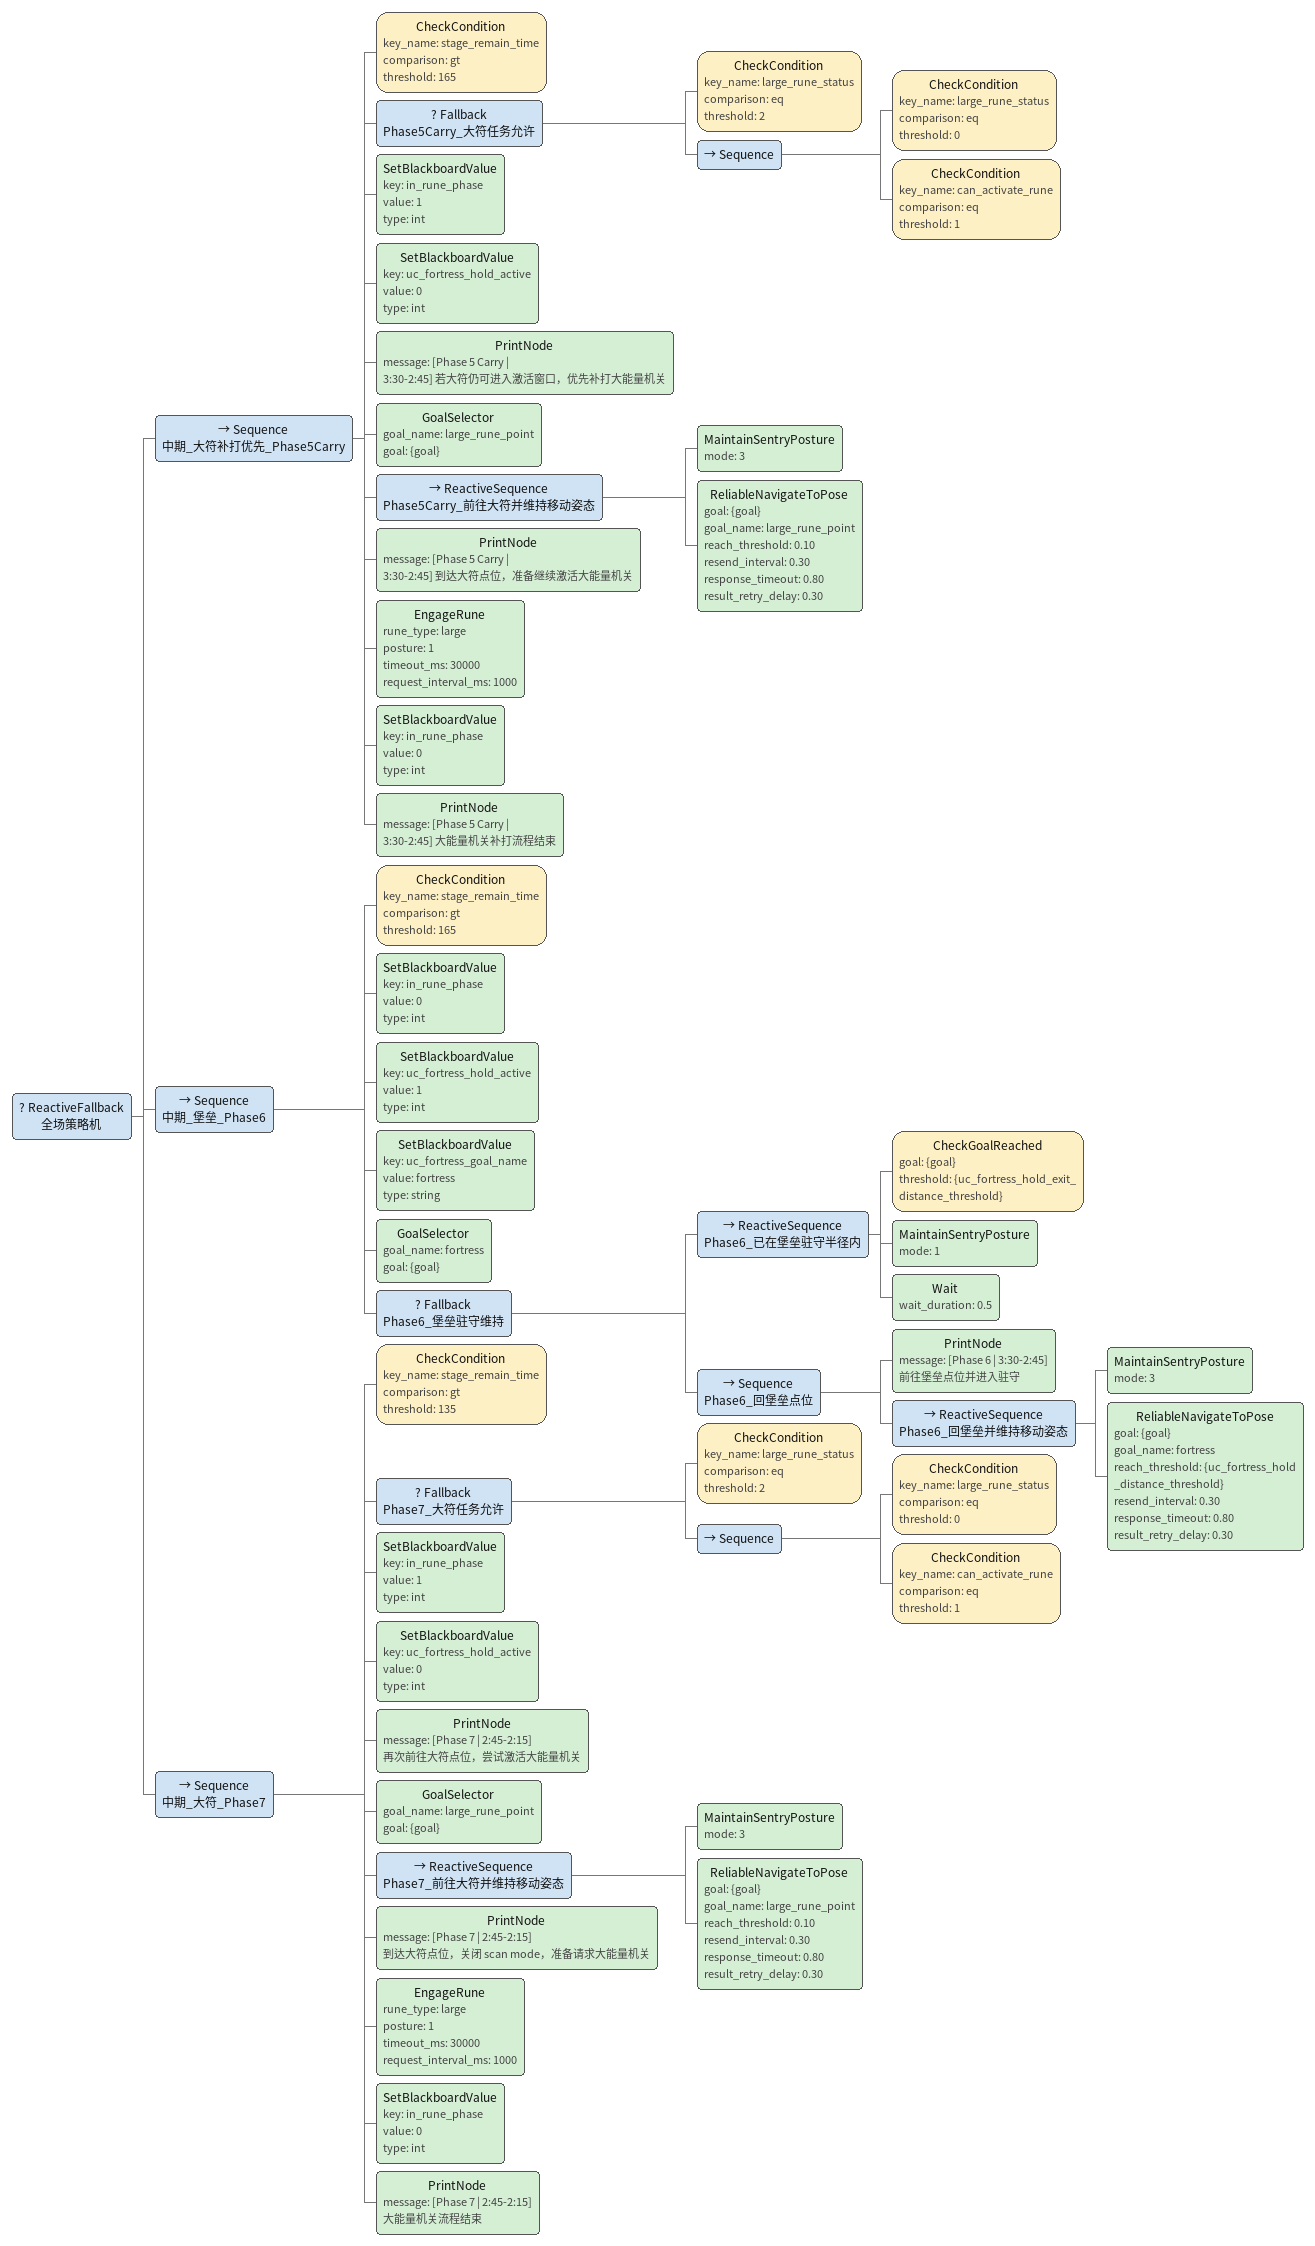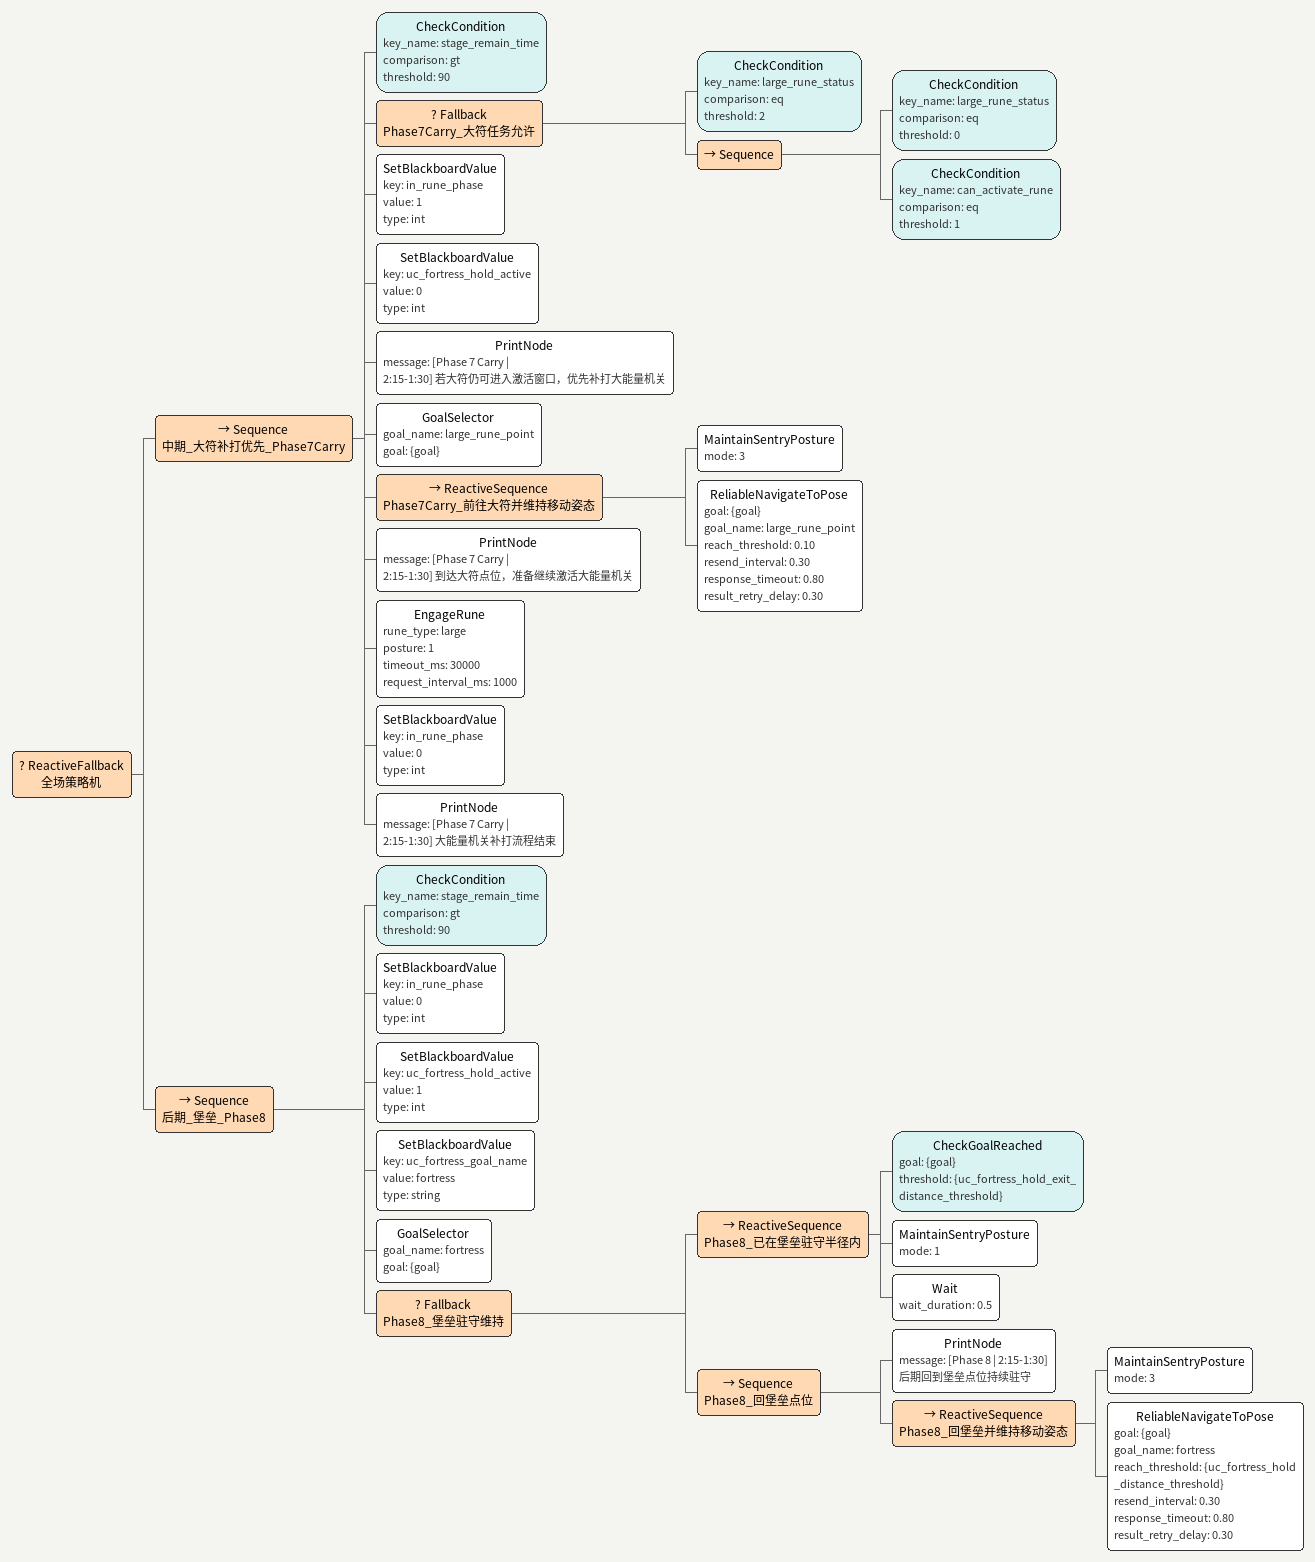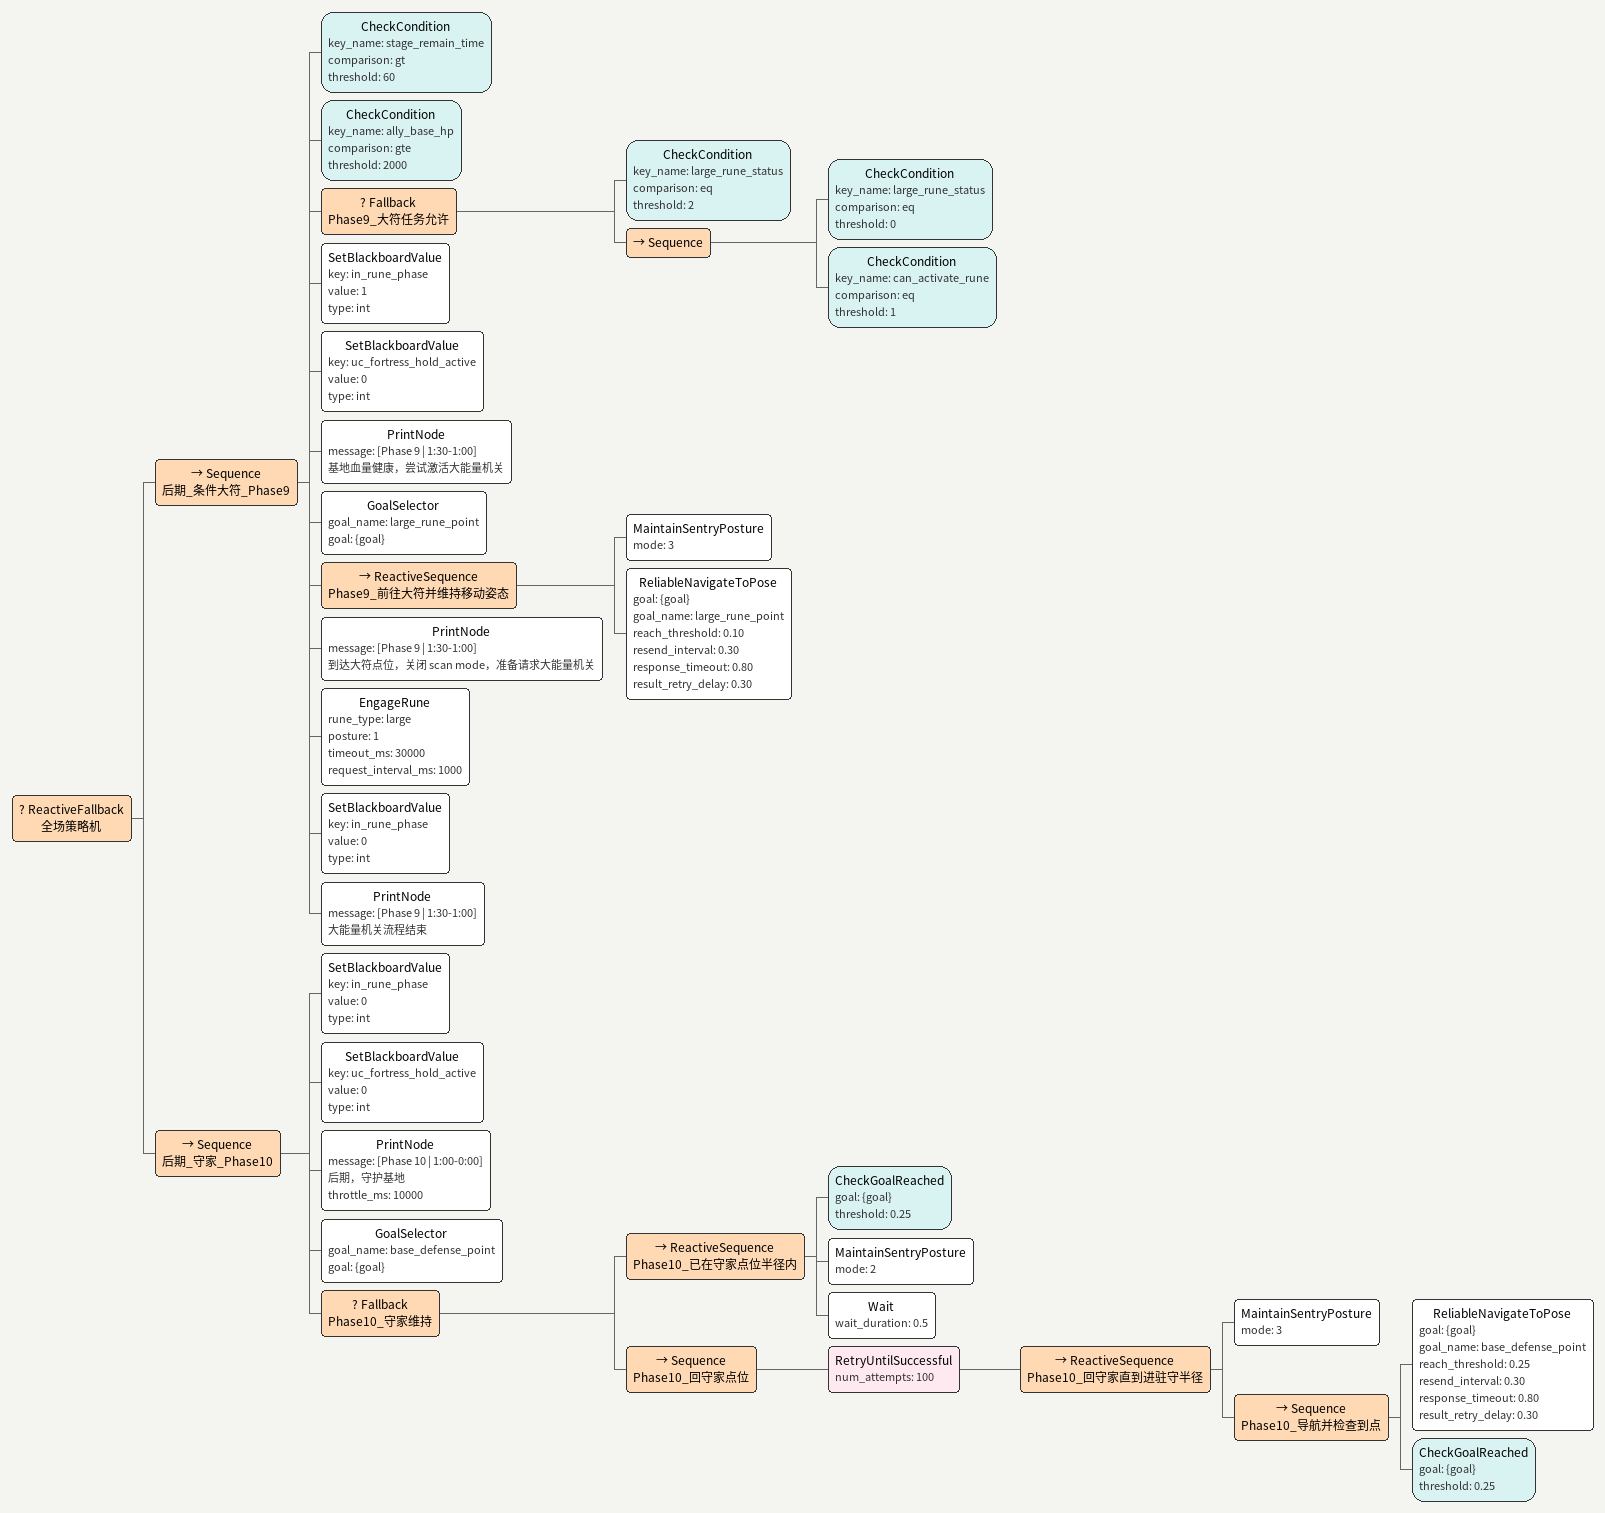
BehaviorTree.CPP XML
<ReactiveFallback name="全场策略机">
  <Sequence name="中期_大符补打优先_Phase5Carry">
    <CheckCondition key_name="stage_remain_time" comparison="gt" threshold="165"/>
    <Fallback name="Phase5Carry_大符任务允许">
      <CheckCondition key_name="large_rune_status" comparison="eq" threshold="2"/>
      <Sequence>
        <CheckCondition key_name="large_rune_status" comparison="eq" threshold="0"/>
        <CheckCondition key_name="can_activate_rune" comparison="eq" threshold="1"/>
      </Sequence>
    </Fallback>
    <SetBlackboardValue key="in_rune_phase" value="1" type="int"/>
    <SetBlackboardValue key="uc_fortress_hold_active" value="0" type="int"/>
    <PrintNode message="[Phase 5 Carry | 3:30-2:45] 若大符仍可进入激活窗口，优先补打大能量机关"/>
    <GoalSelector goal_name="large_rune_point" goal="{goal}"/>
    <ReactiveSequence name="Phase5Carry_前往大符并维持移动姿态">
      <MaintainSentryPosture mode="3"/>
      <ReliableNavigateToPose goal="{goal}" goal_name="large_rune_point" reach_threshold="0.10" resend_interval="0.30" response_timeout="0.80" result_retry_delay="0.30"/>
    </ReactiveSequence>
    <PrintNode message="[Phase 5 Carry | 3:30-2:45] 到达大符点位，准备继续激活大能量机关"/>
    <EngageRune rune_type="large" posture="1" timeout_ms="30000" request_interval_ms="1000"/>
    <SetBlackboardValue key="in_rune_phase" value="0" type="int"/>
    <PrintNode message="[Phase 5 Carry | 3:30-2:45] 大能量机关补打流程结束"/>
  </Sequence>
  <Sequence name="中期_堡垒_Phase6">
    <CheckCondition key_name="stage_remain_time" comparison="gt" threshold="165"/>
    <SetBlackboardValue key="in_rune_phase" value="0" type="int"/>
    <SetBlackboardValue key="uc_fortress_hold_active" value="1" type="int"/>
    <SetBlackboardValue key="uc_fortress_goal_name" value="fortress" type="string"/>
    <GoalSelector goal_name="fortress" goal="{goal}"/>
    <Fallback name="Phase6_堡垒驻守维持">
      <ReactiveSequence name="Phase6_已在堡垒驻守半径内">
        <CheckGoalReached goal="{goal}" threshold="{uc_fortress_hold_exit_distance_threshold}"/>
        <MaintainSentryPosture mode="1"/>
        <Wait wait_duration="0.5"/>
      </ReactiveSequence>
      <Sequence name="Phase6_回堡垒点位">
        <PrintNode message="[Phase 6 | 3:30-2:45] 前往堡垒点位并进入驻守"/>
        <ReactiveSequence name="Phase6_回堡垒并维持移动姿态">
          <MaintainSentryPosture mode="3"/>
          <ReliableNavigateToPose goal="{goal}" goal_name="fortress" reach_threshold="{uc_fortress_hold_distance_threshold}" resend_interval="0.30" response_timeout="0.80" result_retry_delay="0.30"/>
        </ReactiveSequence>
      </Sequence>
    </Fallback>
  </Sequence>
  <Sequence name="中期_大符_Phase7">
    <CheckCondition key_name="stage_remain_time" comparison="gt" threshold="135"/>
    <Fallback name="Phase7_大符任务允许">
      <CheckCondition key_name="large_rune_status" comparison="eq" threshold="2"/>
      <Sequence>
        <CheckCondition key_name="large_rune_status" comparison="eq" threshold="0"/>
        <CheckCondition key_name="can_activate_rune" comparison="eq" threshold="1"/>
      </Sequence>
    </Fallback>
    <SetBlackboardValue key="in_rune_phase" value="1" type="int"/>
    <SetBlackboardValue key="uc_fortress_hold_active" value="0" type="int"/>
    <PrintNode message="[Phase 7 | 2:45-2:15] 再次前往大符点位，尝试激活大能量机关"/>
    <GoalSelector goal_name="large_rune_point" goal="{goal}"/>
    <ReactiveSequence name="Phase7_前往大符并维持移动姿态">
      <MaintainSentryPosture mode="3"/>
      <ReliableNavigateToPose goal="{goal}" goal_name="large_rune_point" reach_threshold="0.10" resend_interval="0.30" response_timeout="0.80" result_retry_delay="0.30"/>
    </ReactiveSequence>
    <PrintNode message="[Phase 7 | 2:45-2:15] 到达大符点位，关闭 scan mode，准备请求大能量机关"/>
    <EngageRune rune_type="large" posture="1" timeout_ms="30000" request_interval_ms="1000"/>
    <SetBlackboardValue key="in_rune_phase" value="0" type="int"/>
    <PrintNode message="[Phase 7 | 2:45-2:15] 大能量机关流程结束"/>
  </Sequence>
</ReactiveFallback>

<ReactiveFallback name="全场策略机">
  <Sequence name="中期_大符补打优先_Phase7Carry">
    <CheckCondition key_name="stage_remain_time" comparison="gt" threshold="90"/>
    <Fallback name="Phase7Carry_大符任务允许">
      <CheckCondition key_name="large_rune_status" comparison="eq" threshold="2"/>
      <Sequence>
        <CheckCondition key_name="large_rune_status" comparison="eq" threshold="0"/>
        <CheckCondition key_name="can_activate_rune" comparison="eq" threshold="1"/>
      </Sequence>
    </Fallback>
    <SetBlackboardValue key="in_rune_phase" value="1" type="int"/>
    <SetBlackboardValue key="uc_fortress_hold_active" value="0" type="int"/>
    <PrintNode message="[Phase 7 Carry | 2:15-1:30] 若大符仍可进入激活窗口，优先补打大能量机关"/>
    <GoalSelector goal_name="large_rune_point" goal="{goal}"/>
    <ReactiveSequence name="Phase7Carry_前往大符并维持移动姿态">
      <MaintainSentryPosture mode="3"/>
      <ReliableNavigateToPose goal="{goal}" goal_name="large_rune_point" reach_threshold="0.10" resend_interval="0.30" response_timeout="0.80" result_retry_delay="0.30"/>
    </ReactiveSequence>
    <PrintNode message="[Phase 7 Carry | 2:15-1:30] 到达大符点位，准备继续激活大能量机关"/>
    <EngageRune rune_type="large" posture="1" timeout_ms="30000" request_interval_ms="1000"/>
    <SetBlackboardValue key="in_rune_phase" value="0" type="int"/>
    <PrintNode message="[Phase 7 Carry | 2:15-1:30] 大能量机关补打流程结束"/>
  </Sequence>
  <Sequence name="后期_堡垒_Phase8">
    <CheckCondition key_name="stage_remain_time" comparison="gt" threshold="90"/>
    <SetBlackboardValue key="in_rune_phase" value="0" type="int"/>
    <SetBlackboardValue key="uc_fortress_hold_active" value="1" type="int"/>
    <SetBlackboardValue key="uc_fortress_goal_name" value="fortress" type="string"/>
    <GoalSelector goal_name="fortress" goal="{goal}"/>
    <Fallback name="Phase8_堡垒驻守维持">
      <ReactiveSequence name="Phase8_已在堡垒驻守半径内">
        <CheckGoalReached goal="{goal}" threshold="{uc_fortress_hold_exit_distance_threshold}"/>
        <MaintainSentryPosture mode="1"/>
        <Wait wait_duration="0.5"/>
      </ReactiveSequence>
      <Sequence name="Phase8_回堡垒点位">
        <PrintNode message="[Phase 8 | 2:15-1:30] 后期回到堡垒点位持续驻守"/>
        <ReactiveSequence name="Phase8_回堡垒并维持移动姿态">
          <MaintainSentryPosture mode="3"/>
          <ReliableNavigateToPose goal="{goal}" goal_name="fortress" reach_threshold="{uc_fortress_hold_distance_threshold}" resend_interval="0.30" response_timeout="0.80" result_retry_delay="0.30"/>
        </ReactiveSequence>
      </Sequence>
    </Fallback>
  </Sequence>
</ReactiveFallback>

<ReactiveFallback name="全场策略机">
  <Sequence name="后期_条件大符_Phase9">
    <CheckCondition key_name="stage_remain_time" comparison="gt" threshold="60"/>
    <CheckCondition key_name="ally_base_hp" comparison="gte" threshold="2000"/>
    <Fallback name="Phase9_大符任务允许">
      <CheckCondition key_name="large_rune_status" comparison="eq" threshold="2"/>
      <Sequence>
        <CheckCondition key_name="large_rune_status" comparison="eq" threshold="0"/>
        <CheckCondition key_name="can_activate_rune" comparison="eq" threshold="1"/>
      </Sequence>
    </Fallback>
    <SetBlackboardValue key="in_rune_phase" value="1" type="int"/>
    <SetBlackboardValue key="uc_fortress_hold_active" value="0" type="int"/>
    <PrintNode message="[Phase 9 | 1:30-1:00] 基地血量健康，尝试激活大能量机关"/>
    <GoalSelector goal_name="large_rune_point" goal="{goal}"/>
    <ReactiveSequence name="Phase9_前往大符并维持移动姿态">
      <MaintainSentryPosture mode="3"/>
      <ReliableNavigateToPose goal="{goal}" goal_name="large_rune_point" reach_threshold="0.10" resend_interval="0.30" response_timeout="0.80" result_retry_delay="0.30"/>
    </ReactiveSequence>
    <PrintNode message="[Phase 9 | 1:30-1:00] 到达大符点位，关闭 scan mode，准备请求大能量机关"/>
    <EngageRune rune_type="large" posture="1" timeout_ms="30000" request_interval_ms="1000"/>
    <SetBlackboardValue key="in_rune_phase" value="0" type="int"/>
    <PrintNode message="[Phase 9 | 1:30-1:00] 大能量机关流程结束"/>
  </Sequence>
  <Sequence name="后期_守家_Phase10">
    <SetBlackboardValue key="in_rune_phase" value="0" type="int"/>
    <SetBlackboardValue key="uc_fortress_hold_active" value="0" type="int"/>
    <PrintNode message="[Phase 10 | 1:00-0:00] 后期，守护基地" throttle_ms="10000"/>
    <GoalSelector goal_name="base_defense_point" goal="{goal}"/>
    <Fallback name="Phase10_守家维持">
      <ReactiveSequence name="Phase10_已在守家点位半径内">
        <CheckGoalReached goal="{goal}" threshold="0.25"/>
        <MaintainSentryPosture mode="2"/>
        <Wait wait_duration="0.5"/>
      </ReactiveSequence>
      <Sequence name="Phase10_回守家点位">
        <RetryUntilSuccessful num_attempts="100">
          <ReactiveSequence name="Phase10_回守家直到进驻守半径">
            <MaintainSentryPosture mode="3"/>
            <Sequence name="Phase10_导航并检查到点">
              <ReliableNavigateToPose goal="{goal}" goal_name="base_defense_point" reach_threshold="0.25" resend_interval="0.30" response_timeout="0.80" result_retry_delay="0.30"/>
              <CheckGoalReached goal="{goal}" threshold="0.25"/>
            </Sequence>
          </ReactiveSequence>
        </RetryUntilSuccessful>
      </Sequence>
    </Fallback>
  </Sequence>
</ReactiveFallback>
